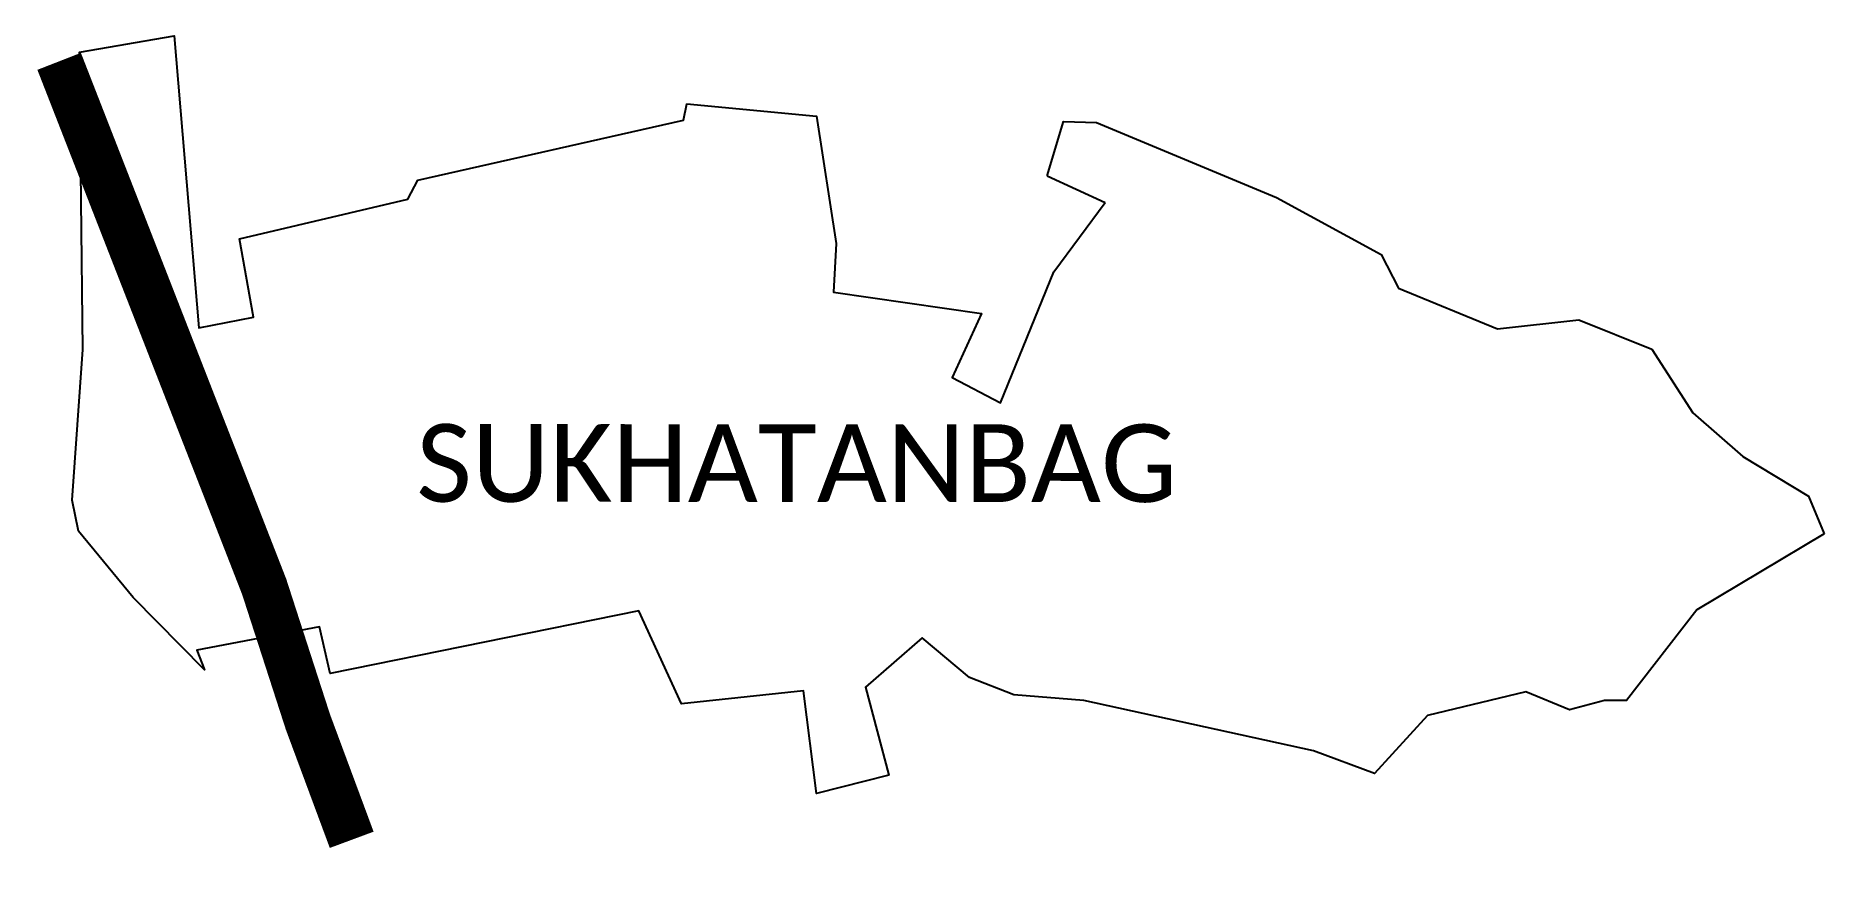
# Model space of a CAD drawing. Header units: metres. Extents: x 353638 to 355552, y 1750392 to 1751277.
import ezdxf

# ---------------------------------------------------------------- set-up
doc = ezdxf.new("R2010")
doc.units = ezdxf.units.M
for name, color, linetype in [('UNPROTECTED', 130, 'Continuous'), ('village', 3, 'Continuous'), ('VILLAGE NAME', 250, 'Continuous')]:
    doc.layers.add(name, color=color, linetype=linetype)
doc.styles.get("Standard").update_dxf_attribs({"font": 'simplex.shx'})

msp = doc.modelspace()

# ---------------------------------------------------------------- linework, layer by layer
at = {"layer": 'UNPROTECTED', "const_width": 50, "flags": 128}
msp.add_lwpolyline([(353662.8, 1751250), (353714.9, 1751116.5), (353799.1, 1750900.7), (353847.7, 1750776.3), (353882.3, 1750687.6), (353929.1, 1750542.9), (353975.9, 1750416.9)], dxfattribs=at)
at = {"layer": 'village', "flags": 128}
msp.add_lwpolyline([(354720.2, 1751127.6), (354782.2, 1751098.8)], dxfattribs=at)
at = {"layer": 'village'}
for points in [[(355551.8, 1750744.3, 0), (355415.4, 1750663.1, 0), (355340.2, 1750565.9, 0), (355316.6, 1750566, 0), (355279.2, 1750556.1, 0), (355232.4, 1750575.3, 0), (355127.3, 1750550, 0), (355070.7, 1750488, 0), (355005.2, 1750512, 0), (354759.4, 1750566.1, 0), (354684.7, 1750572.2, 0), (354637, 1750590.6, 0), (354586.5, 1750633, 0), (354525.7, 1750580.1, 0), (354550.7, 1750486.1, 0), (354473.3, 1750466.5, 0), (354459.5, 1750576.5, 0), (354329, 1750562.5, 0), (354283.3, 1750662, 0), (353952.9, 1750594.8, 0), (353941.3, 1750644.9, 0), (353810.3, 1750619.8, 0), (353818.4, 1750598.8, 0), (353741.9, 1750676.1, 0), (353683.6, 1750747.2, 0), (353676.6, 1750780.4, 0), (353688.2, 1750941.6, 0), (353684.6, 1751259.7, 0), (353785.9, 1751277.4, 0), (353812.4, 1750964.8, 0), (353870.8, 1750976.3, 0), (353855.7, 1751059.9, 0), (354036.1, 1751102.6, 0), (354046.8, 1751122.7, 0), (354330.9, 1751186.9, 0), (354334.7, 1751204.4, 0), (354473.3, 1751191.4, 0), (354494.5, 1751055, 0), (354491.7, 1751003, 0), (354649.9, 1750980.2, 0), (354618.5, 1750911.7, 0), (354670.2, 1750884.6, 0), (354727.4, 1751024.7, 0), (354782.2, 1751098.8, 0)], [(354720.2, 1751127.6, 0), (354737.8, 1751185.5, 0), (354773, 1751184.6, 0), (354965.8, 1751104.4, 0), (355077.7, 1751043.4, 0), (355096.3, 1751007.3, 0), (355202.2, 1750963.7, 0), (355289.1, 1750973.4, 0), (355367.2, 1750942, 0), (355411.2, 1750873.7, 0), (355464.7, 1750827.1, 0), (355535.1, 1750784.6, 0), (355551.8, 1750744.3, 0)]]:
    msp.add_polyline3d(points, dxfattribs=at)

# ---------------------------------------------------------------- texts
at = {"layer": 'VILLAGE NAME', "color": 7, "insert": (354045, 1750861.8), "char_height": 83.12, "attachment_point": 1, "rotation": 359.9793}
msp.add_mtext_dynamic_manual_height_columns('{\\fCalibri|b0|i0|c0|p34;SUKHATANBAG}', width=820.213, gutter_width=415.6, heights=[0], dxfattribs=at)

doc.saveas('drawing.dxf')
